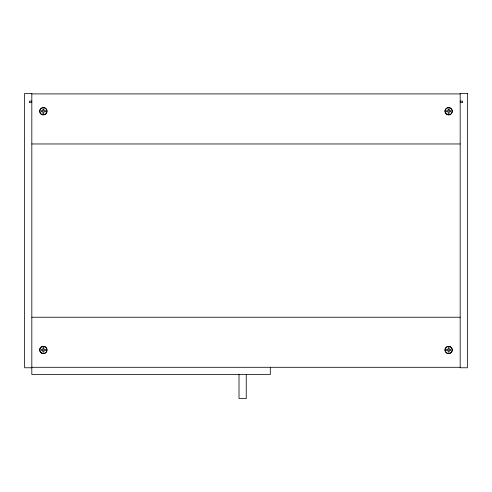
<?xml version="1.0" encoding="UTF-8"?>
<svg xmlns="http://www.w3.org/2000/svg" width="492" height="492" viewBox="0 0 492 492"><rect width="100%" height="100%" fill="white"/><g stroke="black" fill="none" stroke-linecap="round" stroke-linejoin="round"><path stroke-width="0.74" d="M31.82 93.91L460.18 93.91M31.82 101.124L29.415 101.124L29.415 102.57L31.82 102.57M460.18 101.124L462.585 101.124L462.585 102.57L460.18 102.57M31.82 143.965L460.18 143.965M31.82 317.235L460.18 317.235M31.82 367.29L460.18 367.29M31.82 367.77L24.6 367.77L24.6 93.425L31.82 93.425L31.82 374.51L270.305 374.51L270.305 367.29M246.24 374.51L246.24 398.575L239.02 398.575L239.02 374.51M39.95 110.06L39.76 110.983A3.616 3.616 0 0 0 43.118 114.845L44.065 114.784A3.616 3.616 0 0 0 46.623 109.648A3.616 3.616 0 0 0 40.996 108.504L39.95 110.06M39.95 348.785L39.76 349.714A3.616 3.616 0 0 0 43.118 353.57L44.065 353.514A3.616 3.616 0 0 0 46.623 348.373A3.616 3.616 0 0 0 40.996 347.229L39.95 348.785M445.205 110.06L445.02 110.983A3.616 3.616 0 0 0 448.378 114.845L449.319 114.784A3.616 3.616 0 0 0 451.884 109.648A3.616 3.616 0 0 0 446.256 108.504L445.205 110.06M445.205 348.785L445.02 349.714A3.616 3.616 0 0 0 448.378 353.57L449.319 353.514A3.616 3.616 0 0 0 451.884 348.373A3.616 3.616 0 0 0 446.256 347.229L445.205 348.785M467.4 93.425L460.18 93.425L460.18 367.77L467.4 367.77L467.4 93.425M43.856 109.064L42.89 109.064L42.89 110.755L41.199 110.755L41.199 111.715L42.89 111.715L42.89 113.406L43.856 113.406L43.856 111.715L45.541 111.715L45.541 110.755L43.856 110.755L43.856 109.064M449.11 109.064L448.144 109.064L448.144 110.755L446.459 110.755L446.459 111.715L448.144 111.715L448.144 113.406L449.11 113.406L449.11 111.715L450.801 111.715L450.801 110.755L449.11 110.755L449.11 109.064M43.856 347.789L42.89 347.789L42.89 349.48L41.199 349.48L41.199 350.445L42.89 350.445L42.89 352.131L43.856 352.131L43.856 350.445L45.541 350.445L45.541 349.48L43.856 349.48L43.856 347.789M449.11 347.789L448.144 347.789L448.144 349.48L446.459 349.48L446.459 350.445L448.144 350.445L448.144 352.131L449.11 352.131L449.11 350.445L450.801 350.445L450.801 349.48L449.11 349.48L449.11 347.789M41.088 352.782A3.629 3.629 0 0 0 46.955 350.525A3.629 3.629 0 0 0 42.066 346.577A3.629 3.629 0 0 0 41.088 352.782M446.349 352.782A3.629 3.629 0 0 0 452.216 350.525A3.629 3.629 0 0 0 447.326 346.577A3.629 3.629 0 0 0 446.349 352.782M41.088 114.058A3.629 3.629 0 0 0 46.955 111.801A3.629 3.629 0 0 0 42.066 107.846A3.629 3.629 0 0 0 41.088 114.058M446.349 114.058A3.629 3.629 0 0 0 452.216 111.801A3.629 3.629 0 0 0 447.326 107.846A3.629 3.629 0 0 0 446.349 114.058"/></g></svg>
